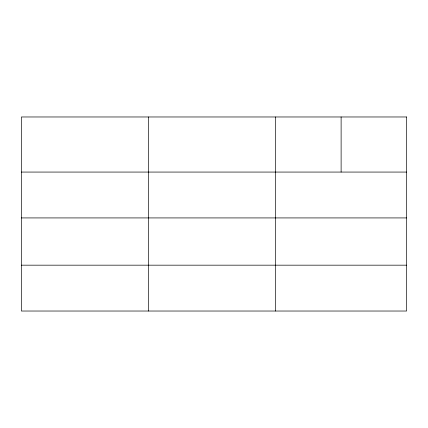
<?xml version="1.0" encoding="UTF-8"?>
<svg xmlns="http://www.w3.org/2000/svg" width="428" height="428" viewBox="0 0 428 428"><rect width="100%" height="100%" fill="white"/><g stroke="black" fill="none" stroke-linecap="round" stroke-linejoin="round"><path stroke-width="0.64" d="M21.4 172.067L406.6 172.067M21.4 217.927L406.6 217.927M21.4 265.173L406.6 265.173M341.116 116.972L341.116 172.067M275.632 116.972L275.632 311.028M148.516 116.972L148.516 311.028M406.6 116.972L21.4 116.972L21.4 311.028L406.6 311.028L406.6 116.972"/></g></svg>
